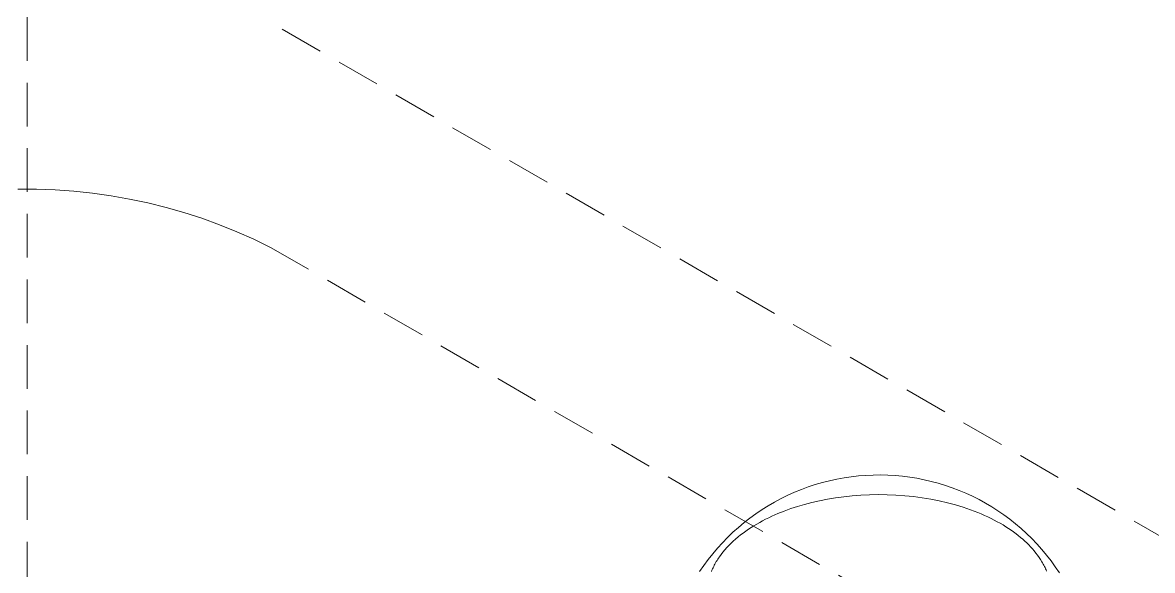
# Model space of a CAD drawing. Header units: millimetres. Extents: x -111 to 4919, y -143 to 3304.
# Drawn here: x 2807.05 to 2839.88, y 1574.33 to 1590.25 of the extents above; entities that cross this region are included whole.
import ezdxf

# ---------------------------------------------------------------- set-up
doc = ezdxf.new("R2010")
doc.units = ezdxf.units.MM
doc.linetypes.add('HIDDEN', pattern=[1.905, 1.27, -0.635])
doc.layers.add('ZANO_R', color=7, linetype='Continuous', lineweight=0)
doc.layers.add('ZANO_R_przerywana', color=7, linetype='HIDDEN', lineweight=0)

msp = doc.modelspace()

# ---------------------------------------------------------------- linework, layer by layer
at = {"layer": 'ZANO_R'}
for p, q in [((2830.499, 1576.938), (2830.709, 1576.984)), ((2830.709, 1576.984), (2830.92, 1577.023)), ((2830.92, 1577.023), (2831.132, 1577.054)), ((2831.132, 1577.054), (2831.343, 1577.078)), ((2831.343, 1577.078), (2831.555, 1577.095)), ((2831.555, 1577.095), (2831.768, 1577.104)), ((2831.768, 1577.104), (2831.981, 1577.106)), ((2831.981, 1577.106), (2832.193, 1577.101)), ((2832.193, 1577.101), (2832.406, 1577.089)), ((2832.406, 1577.089), (2832.618, 1577.069)), ((2832.618, 1577.069), (2832.829, 1577.043)), ((2832.829, 1577.043), (2833.039, 1577.009)), ((2833.039, 1577.009), (2833.248, 1576.968)), ((2833.248, 1576.968), (2833.455, 1576.92)), ((2829.482, 1576.603), (2829.68, 1576.684)), ((2829.68, 1576.684), (2829.882, 1576.758)), ((2829.882, 1576.758), (2830.085, 1576.825)), ((2830.085, 1576.825), (2830.291, 1576.885)), ((2830.291, 1576.885), (2830.499, 1576.938)), ((2833.455, 1576.92), (2833.66, 1576.865)), ((2833.66, 1576.865), (2833.864, 1576.802)), ((2833.864, 1576.802), (2834.065, 1576.733)), ((2834.065, 1576.733), (2834.264, 1576.658)), ((2834.264, 1576.658), (2834.46, 1576.575)), ((2828.719, 1576.213), (2828.904, 1576.32)), ((2828.904, 1576.32), (2829.093, 1576.421)), ((2829.093, 1576.421), (2829.286, 1576.515)), ((2829.286, 1576.515), (2829.482, 1576.603)), ((2829.775, 1576.253), (2829.989, 1576.309)), ((2829.989, 1576.309), (2830.21, 1576.359)), ((2830.21, 1576.359), (2830.438, 1576.404)), ((2830.438, 1576.404), (2830.673, 1576.443)), ((2830.673, 1576.443), (2830.913, 1576.476)), ((2830.913, 1576.476), (2831.158, 1576.502)), ((2831.158, 1576.502), (2831.408, 1576.521)), ((2831.408, 1576.521), (2831.661, 1576.533)), ((2831.661, 1576.533), (2831.916, 1576.537)), ((2831.916, 1576.537), (2832.173, 1576.534)), ((2832.173, 1576.534), (2832.43, 1576.523)), ((2832.43, 1576.523), (2832.686, 1576.505)), ((2832.686, 1576.505), (2832.941, 1576.479)), ((2832.941, 1576.479), (2833.193, 1576.445)), ((2833.193, 1576.445), (2833.442, 1576.404)), ((2833.442, 1576.404), (2833.685, 1576.355)), ((2833.685, 1576.355), (2833.924, 1576.3)), ((2833.924, 1576.3), (2834.155, 1576.238)), ((2834.46, 1576.575), (2834.653, 1576.486)), ((2834.653, 1576.486), (2834.843, 1576.39)), ((2834.843, 1576.39), (2835.03, 1576.288)), ((2835.03, 1576.288), (2835.213, 1576.18)), ((2828.185, 1575.853), (2828.359, 1575.979)), ((2828.359, 1575.979), (2828.537, 1576.099)), ((2828.537, 1576.099), (2828.719, 1576.213)), ((2828.82, 1575.907), (2829, 1575.986)), ((2829, 1575.986), (2829.184, 1576.059)), ((2829.184, 1576.059), (2829.372, 1576.128)), ((2829.372, 1576.128), (2829.57, 1576.192)), ((2829.57, 1576.192), (2829.775, 1576.253)), ((2834.155, 1576.238), (2834.38, 1576.17)), ((2834.38, 1576.17), (2834.489, 1576.133)), ((2834.489, 1576.133), (2834.596, 1576.096)), ((2834.596, 1576.096), (2834.701, 1576.057)), ((2834.701, 1576.057), (2834.804, 1576.016)), ((2834.804, 1576.016), (2834.905, 1575.974)), ((2834.905, 1575.974), (2835.003, 1575.932)), ((2835.213, 1576.18), (2835.393, 1576.065)), ((2835.393, 1576.065), (2835.568, 1575.945)), ((2827.851, 1575.584), (2828.016, 1575.722)), ((2828.016, 1575.722), (2828.185, 1575.853)), ((2828.222, 1575.581), (2828.303, 1575.632)), ((2828.303, 1575.632), (2828.386, 1575.682)), ((2828.386, 1575.682), (2828.47, 1575.73)), ((2828.47, 1575.73), (2828.556, 1575.776)), ((2828.556, 1575.776), (2828.643, 1575.821)), ((2828.643, 1575.821), (2828.731, 1575.865)), ((2828.731, 1575.865), (2828.82, 1575.907)), ((2835.003, 1575.932), (2835.099, 1575.888)), ((2835.099, 1575.888), (2835.192, 1575.842)), ((2835.192, 1575.842), (2835.283, 1575.796)), ((2835.283, 1575.796), (2835.371, 1575.749)), ((2835.371, 1575.749), (2835.457, 1575.702)), ((2835.457, 1575.702), (2835.54, 1575.653)), ((2835.54, 1575.653), (2835.621, 1575.603)), ((2835.568, 1575.945), (2835.739, 1575.818)), ((2835.739, 1575.818), (2835.906, 1575.686)), ((2835.906, 1575.686), (2836.068, 1575.548)), ((2827.537, 1575.293), (2827.691, 1575.441)), ((2827.691, 1575.441), (2827.851, 1575.584)), ((2827.771, 1575.245), (2827.841, 1575.305)), ((2827.841, 1575.305), (2827.913, 1575.363)), ((2827.913, 1575.363), (2827.988, 1575.419)), ((2827.988, 1575.419), (2828.064, 1575.475)), ((2828.064, 1575.475), (2828.142, 1575.529)), ((2828.142, 1575.529), (2828.222, 1575.581)), ((2835.621, 1575.603), (2835.699, 1575.553)), ((2835.699, 1575.553), (2835.774, 1575.502)), ((2835.774, 1575.502), (2835.847, 1575.451)), ((2835.847, 1575.451), (2835.917, 1575.399)), ((2835.917, 1575.399), (2835.984, 1575.347)), ((2835.984, 1575.347), (2836.049, 1575.294)), ((2836.068, 1575.548), (2836.225, 1575.405)), ((2836.225, 1575.405), (2836.378, 1575.256)), ((2827.104, 1574.817), (2827.243, 1574.98)), ((2827.243, 1574.98), (2827.387, 1575.139)), ((2827.387, 1575.139), (2827.537, 1575.293)), ((2827.457, 1574.93), (2827.515, 1574.995)), ((2827.515, 1574.995), (2827.575, 1575.06)), ((2827.575, 1575.06), (2827.638, 1575.123)), ((2827.638, 1575.123), (2827.704, 1575.185)), ((2827.704, 1575.185), (2827.771, 1575.245)), ((2836.049, 1575.294), (2836.111, 1575.241)), ((2836.111, 1575.241), (2836.171, 1575.187)), ((2836.171, 1575.187), (2836.23, 1575.132)), ((2836.23, 1575.132), (2836.287, 1575.076)), ((2836.287, 1575.076), (2836.342, 1575.018)), ((2836.342, 1575.018), (2836.395, 1574.959)), ((2836.378, 1575.256), (2836.525, 1575.103)), ((2836.525, 1575.103), (2836.667, 1574.944)), ((2826.844, 1574.476), (2826.971, 1574.649)), ((2826.971, 1574.649), (2827.104, 1574.817)), ((2827.232, 1574.624), (2827.254, 1574.659)), ((2827.254, 1574.659), (2827.277, 1574.693)), ((2827.277, 1574.693), (2827.3, 1574.728)), ((2827.3, 1574.728), (2827.35, 1574.796)), ((2827.35, 1574.796), (2827.402, 1574.864)), ((2827.402, 1574.864), (2827.457, 1574.93)), ((2836.395, 1574.959), (2836.447, 1574.899)), ((2836.447, 1574.899), (2836.496, 1574.838)), ((2836.496, 1574.838), (2836.543, 1574.776)), ((2836.543, 1574.776), (2836.588, 1574.713)), ((2836.588, 1574.713), (2836.63, 1574.648)), ((2836.63, 1574.648), (2836.671, 1574.583)), ((2836.667, 1574.944), (2836.803, 1574.781)), ((2836.803, 1574.781), (2836.934, 1574.613)), ((2826.723, 1574.299), (2826.844, 1574.476)), ((2827.068, 1574.302), (2827.083, 1574.338)), ((2827.083, 1574.338), (2827.099, 1574.375)), ((2827.099, 1574.375), (2827.115, 1574.411)), ((2827.115, 1574.411), (2827.133, 1574.447)), ((2827.133, 1574.447), (2827.151, 1574.482)), ((2827.151, 1574.482), (2827.17, 1574.518)), ((2827.17, 1574.518), (2827.19, 1574.553)), ((2827.19, 1574.553), (2827.21, 1574.589)), ((2827.21, 1574.589), (2827.232, 1574.624)), ((2836.671, 1574.583), (2836.69, 1574.55)), ((2836.69, 1574.55), (2836.708, 1574.517)), ((2836.708, 1574.517), (2836.726, 1574.483)), ((2836.726, 1574.483), (2836.743, 1574.45)), ((2836.743, 1574.45), (2836.76, 1574.416)), ((2836.76, 1574.416), (2836.776, 1574.381)), ((2836.776, 1574.381), (2836.791, 1574.347)), ((2836.791, 1574.347), (2836.806, 1574.312)), ((2836.934, 1574.613), (2837.059, 1574.441)), ((2837.059, 1574.441), (2837.178, 1574.264))]:
    msp.add_line(p, q, dxfattribs=at)
at = {"layer": 'ZANO_R_przerywana'}
for p, q in [((2807.19, 1322.437), (2807.19, 1649.036)), ((3092.861, 1429.398), (2814.261, 1590.248)), ((2806.918, 1585.405), (2807.462, 1585.405)), ((2807.462, 1585.405), (2808.005, 1585.386)), ((2808.005, 1585.386), (2808.547, 1585.348)), ((2808.547, 1585.348), (2809.088, 1585.292)), ((2809.088, 1585.292), (2809.626, 1585.216)), ((2809.626, 1585.216), (2810.161, 1585.122)), ((2810.161, 1585.122), (2810.693, 1585.01)), ((2810.693, 1585.01), (2811.221, 1584.879)), ((2811.221, 1584.879), (2811.743, 1584.729)), ((2811.743, 1584.729), (2812.26, 1584.562)), ((2812.26, 1584.562), (2812.771, 1584.377)), ((2812.771, 1584.377), (2813.275, 1584.174)), ((2813.275, 1584.174), (2813.772, 1583.954)), ((2813.772, 1583.954), (2814.261, 1583.716)), ((2814.261, 1583.716), (3118.317, 1408.169))]:
    msp.add_line(p, q, dxfattribs=at)

doc.saveas('drawing.dxf')
